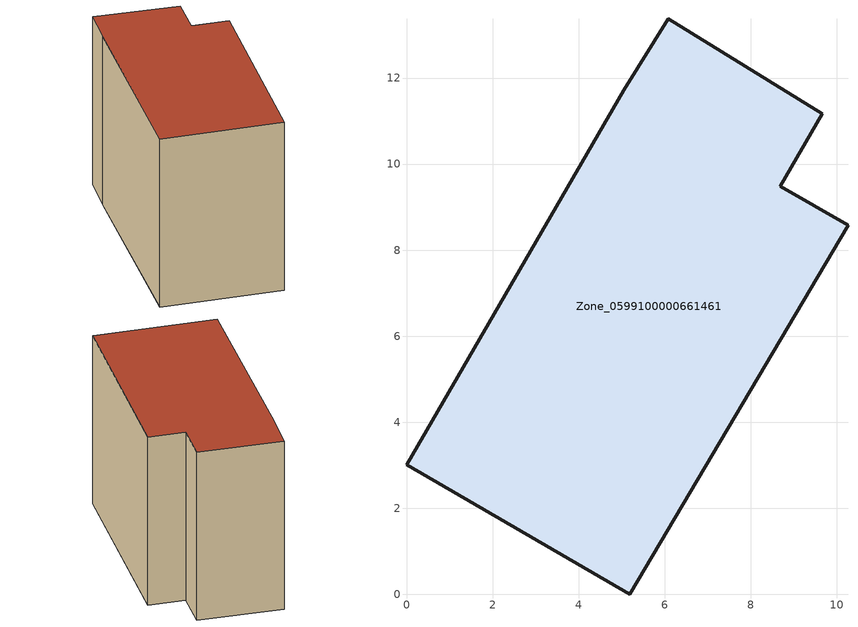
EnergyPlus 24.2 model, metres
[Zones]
Zone_0599100000661461
 floor ground (C_G): 5.19,0 0,3.01 5.05,11.72 6.08,13.38 9.66,11.17 8.68,9.49 10.26,8.58 z0.63
 wall outside (C_F): 8.68,9.49 9.66,11.17 6.08,13.38 5.05,11.72 0,3.01 5.19,0 10.26,8.58 8.68,9.49 z0.63:9.59
 roof outside (C_R): 5.19,0 10.26,8.58 8.68,9.49 9.66,11.17 6.08,13.38 5.05,11.72 0,3.01 z9.59
[BUILDING]
Pand.0599100000661461: North Axis=0; Terrain=City; Loads Convergence Tolerance Value=0.04; Temperature Convergence Tolerance Value=0.4; Solar Distribution=FullExterior; Maximum Number of Warmup Days=25; Minimum Number of Warmup Days=1
[Site:Location]
Rotterdam.The.Hague.AP_ZH_NLD Design_Conditions: Latitude=51.96; Longitude=4.45; Time Zone=1; Elevation=-4.5
[SITE:GROUNDTEMPERATURE:BUILDINGSURFACE]
18, 18, 18, 18, 18, 18, 18, 18, 18, 18, 18, 18
[MATERIAL] Thermal Absorptance=0.9; Solar Absorptance=0.7; Visible Absorptance=0.7
Name | Roughness | Thickness | Conductivity | Density | Specific Heat
G.TI.1946 | MediumSmooth | 0.15 | 1 | 540 | 1210
F.TI.1946 | Rough | 0.3 | 0.857143 | 1920 | 840
R.TI.1946 | MediumRough | 0.2 | 0.1 | 1500 | 1000
[CONSTRUCTION]
C_G: G.TI.1946
C_F: F.TI.1946
C_R: R.TI.1946
[ZONE]
Zone_0599100000661461: Type=1; Multiplier=1; Ceiling Height=Autocalculate; Volume=Autocalculate; Floor Area=autocalculate; Part of Total Floor Area=Yes
[ZONEINFILTRATION:DESIGNFLOWRATE]
Infil_Zone_0599100000661461: Zone or ZoneList or Space or SpaceList=Zone_0599100000661461; Schedule=AlwaysOn; Design Flow Rate Calculation Method=Flow/Area; Flow Rate per Floor Area=0.003; Constant Term Coefficient=1; Temperature Term Coefficient=0; Velocity Term Coefficient=0; Velocity Squared Term Coefficient=0
[HVACTEMPLATE:ZONE:IDEALLOADSAIRSYSTEM]
Zone_0599100000661461: Maximum Heating Supply Air Temperature=50; Minimum Cooling Supply Air Temperature=13; Maximum Heating Supply Air Humidity Ratio=0.0156; Minimum Cooling Supply Air Humidity Ratio=0.0077; Heating Limit=NoLimit; Cooling Limit=NoLimit; Dehumidification Control Type=ConstantSensibleHeatRatio; Cooling Sensible Heat Ratio=0.7; Dehumidification Setpoint=60; Humidification Control Type=None; Humidification Setpoint=30; Outdoor Air Method=None; Outdoor Air Flow Rate per Person=0.00944; Outdoor Air Flow Rate per Zone Floor Area=0; Outdoor Air Flow Rate per Zone=0; Demand Controlled Ventilation Type=None; Outdoor Air Economizer Type=NoEconomizer; Heat Recovery Type=None; Sensible Heat Recovery Effectiveness=0.7; Latent Heat Recovery Effectiveness=0.65
[ZONECONTROL:THERMOSTAT]
ThermostatControl_Zone_0599100000661461: Zone or ZoneList=Zone_0599100000661461; Control Type Schedule=DualSetpointControlType; Control 1=Thermostat_Zone_0599100000661461; Temperature Difference Between Cutout And Setpoint=0
[THERMOSTATSETPOINT:DUALSETPOINT]
Thermostat_Zone_0599100000661461: Heating Setpoint Temperature Schedule=HeatingSetpoint_Zone_0599100000661461; Cooling Setpoint Temperature Schedule=CoolingSetpoint_Zone_0599100000661461
[SCHEDULE:COMPACT]
HeatingSetpoint_Zone_0599100000661461: Through: 12/31, For: AllDays, Until: 24:00, 21
CoolingSetpoint_Zone_0599100000661461: Through: 12/31, For: AllDays, Until: 24:00, 24
DualSetpointControlType: Through: 12/31, For: AllDays, Until: 24:00, 4
AlwaysOn: Through: 12/31, For: AllDays, Until: 24:00, 1
